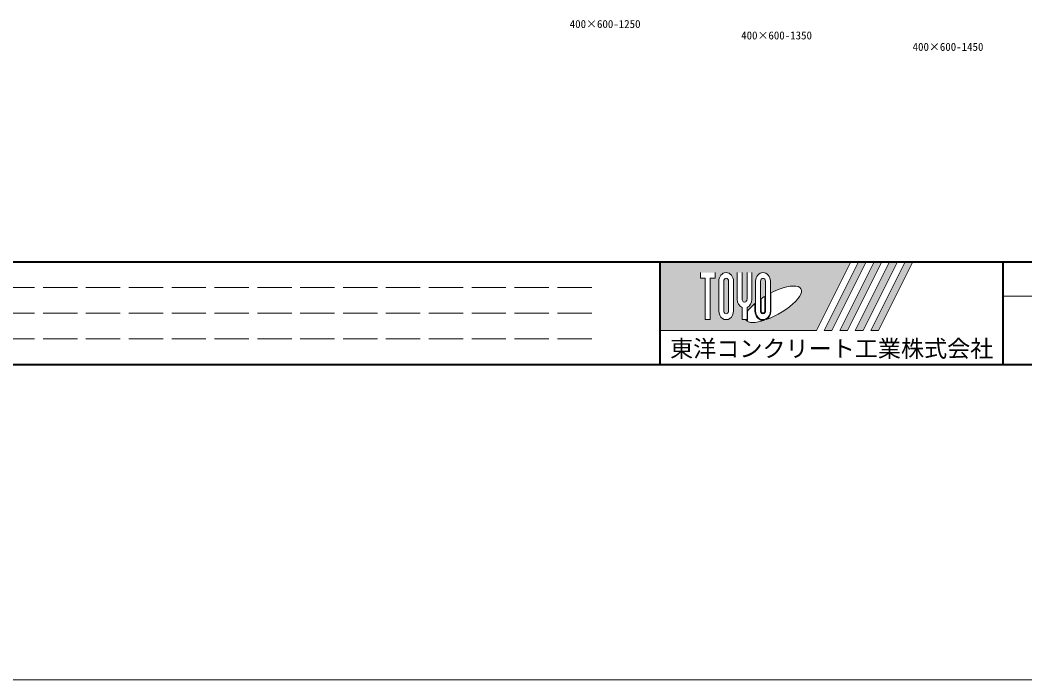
# Model space of a CAD drawing. Units: millimetres at full size; details may follow other scales. Extents: x -734 to 58102, y 49499 to 87169.
# Drawn here: x 36667 to 45458, y 49499 to 55273 of the extents above; entities that cross this region are included whole.
import ezdxf
from ezdxf.enums import TextEntityAlignment as Align

# ---------------------------------------------------------------- set-up
doc = ezdxf.new("R2010")
doc.units = ezdxf.units.MM
doc.header["$LTSCALE"] = 50
doc.linetypes.add('DASHED', pattern=[7.5, 6, -1.5])
doc.layers.add('0_2', color=7, linetype='Continuous')
doc.layers.add('図枠', color=7, linetype='Continuous', lineweight=5)
doc.styles.add('ＭＳ ゴシック', font='')
doc.styles.add('ＭＳ 明朝', font='')
doc.styles.get('ＭＳ ゴシック').set_extended_font_data('MS Gothic')
doc.styles.get('ＭＳ 明朝').set_extended_font_data('MS Mincho')

msp = doc.modelspace()

# ---------------------------------------------------------------- hatches: boundary and pattern name
at = {"layer": '図枠'}
h = msp.add_hatch(color=256, dxfattribs=at)
h.paths.add_polyline_path([(42267.97, 53157.77), (42267.97, 52557.77), (43633.91, 52557.77), (43933.91, 53157.77)])
edge = h.paths.add_edge_path(flags=16)
edge.add_ellipse((43256.31, 52786.26), major_axis=(242.43, 135.7), ratio=0.3471473, start_angle=-144.311216, end_angle=72.189904, ccw=False)
edge.add_ellipse((43166.54, 52727.68), major_axis=(0, 82.5), ratio=0.8463542, start_angle=-160.703456, end_angle=-90)
edge.add_line((43236.37, 52727.68), (43236.37, 52884.94))
edge = h.paths.add_edge_path(flags=16)
edge.add_ellipse((43166.54, 52987.87), major_axis=(0, 76.15), ratio=0.8463542, start_angle=-90, end_angle=90, ccw=False)
edge.add_line((43231, 52987.87), (43231, 52727.68))
edge.add_ellipse((43166.54, 52727.68), major_axis=(0, 76.15), ratio=0.8463542, start_angle=90, end_angle=-90, ccw=False)
edge.add_line((43102.09, 52727.68), (43102.09, 52987.87))
edge = h.paths.add_edge_path(flags=16)
edge.add_line((43188.03, 52987.87), (43188.03, 52727.68))
edge.add_ellipse((43166.54, 52727.68), major_axis=(0, 25.38), ratio=0.8463542, start_angle=90, end_angle=-90, ccw=False)
edge.add_line((43145.06, 52727.68), (43145.06, 52987.87))
edge.add_ellipse((43166.54, 52987.87), major_axis=(0, 25.38), ratio=0.8463542, start_angle=-90, end_angle=90, ccw=False)
edge = h.paths.add_edge_path(flags=16)
edge.add_line((43182.66, 52854.88), (43182.66, 52727.68))
edge.add_ellipse((43166.54, 52727.68), major_axis=(0, 19.04), ratio=0.8463541, start_angle=90, end_angle=-90, ccw=False)
edge.add_line((43150.43, 52727.68), (43150.43, 52834.05))
edge.add_ellipse((43256.31, 52786.26), major_axis=(242.43, 135.7), ratio=0.3471473, start_angle=107.791742, end_angle=126.471318, ccw=False)
edge = h.paths.add_edge_path(flags=16)
edge.add_ellipse((43005.41, 52830.8), major_axis=(0, 76.15), ratio=0.8463542, start_angle=-163.341166, end_angle=-90, ccw=False)
edge.add_line((43026.89, 52759), (43026.89, 52651.52))
edge.add_line((43026.89, 52651.52), (42983.92, 52651.52))
edge.add_line((42983.92, 52651.52), (42983.92, 52759))
edge.add_ellipse((43005.41, 52830.8), major_axis=(0, 76.15), ratio=0.8463542, start_angle=90, end_angle=163.341166, ccw=False)
edge.add_line((42940.96, 52830.8), (42940.96, 53064.02))
edge.add_line((42940.96, 53064.02), (42983.92, 53064.02))
edge.add_line((42983.92, 53064.02), (42983.92, 52830.8))
edge.add_ellipse((43005.41, 52830.8), major_axis=(0, 25.38), ratio=0.8463542, start_angle=90, end_angle=-90)
edge.add_line((43026.89, 52830.8), (43026.89, 53064.02))
edge.add_line((43026.89, 53064.02), (43069.86, 53064.02))
edge.add_line((43069.86, 53064.02), (43069.86, 52830.8))
edge = h.paths.add_edge_path(flags=16)
edge.add_line((43096.72, 52793.35), (43096.72, 52727.68))
edge.add_ellipse((43166.54, 52727.68), major_axis=(0, 82.5), ratio=0.8463542, start_angle=90, end_angle=-171.54427)
edge.add_ellipse((43256.31, 52786.26), major_axis=(242.43, 135.7), ratio=0.3471473, start_angle=-178.649536, end_angle=-148.292442, ccw=False)
edge.add_line((43017.64, 52645.18), (43032.26, 52645.18))
edge.add_line((43032.26, 52645.18), (43032.26, 52725.62))
edge.add_ellipse((43256.31, 52786.26), major_axis=(242.43, 135.7), ratio=0.3471473, start_angle=148.21912, end_angle=165.908122, ccw=False)
edge = h.paths.add_edge_path(flags=16)
edge.add_ellipse((42844.28, 52987.87), major_axis=(0, 76.15), ratio=0.8463542, start_angle=-90, end_angle=90, ccw=False)
edge.add_line((42908.73, 52987.87), (42908.73, 52727.68))
edge.add_ellipse((42844.28, 52727.68), major_axis=(0, 76.15), ratio=0.8463542, start_angle=90, end_angle=-90, ccw=False)
edge.add_line((42779.82, 52727.68), (42779.82, 52987.87))
edge = h.paths.add_edge_path(flags=16)
edge.add_line((42865.76, 52987.87), (42865.76, 52727.68))
edge.add_ellipse((42844.28, 52727.68), major_axis=(0, 25.38), ratio=0.8463542, start_angle=90, end_angle=-90, ccw=False)
edge.add_line((42822.79, 52727.68), (42822.79, 52987.87))
edge.add_ellipse((42844.28, 52987.87), major_axis=(0, 25.38), ratio=0.8463542, start_angle=-90, end_angle=90, ccw=False)
h.paths.add_polyline_path([(42747.6, 53064.02), (42747.6, 53013.25), (42704.63, 53013.25), (42704.63, 52651.52), (42661.66, 52651.52), (42661.66, 53013.25), (42618.69, 53013.25), (42618.69, 53064.02)], flags=16)
for points in [[(43701.97, 52557.77), (43770.03, 52557.77), (44070.03, 53157.77), (44001.97, 53157.77)], [(44206.16, 53157.77), (44138.09, 53157.77), (43838.09, 52557.77), (43906.16, 52557.77)], [(44342.28, 53157.77), (44274.22, 53157.77), (43974.22, 52557.77), (44042.28, 52557.77)], [(44478.41, 53157.77), (44410.34, 53157.77), (44110.34, 52557.77), (44178.41, 52557.77)]]:
    msp.add_hatch(color=256, dxfattribs=at).paths.add_polyline_path(points)

# ---------------------------------------------------------------- linework, layer by layer
at = {"layer": '図枠', "lineweight": 40}
for p, q in [((31692.97, 53157.77), (55092.97, 53157.77)), ((42267.97, 52257.77), (42267.97, 53157.77)), ((45267.97, 52257.77), (45267.97, 53157.77)), ((31692.97, 52257.77), (55092.97, 52257.77))]:
    msp.add_line(p, q, dxfattribs=at)
at = {"layer": '図枠'}
for p, q in [((43933.91, 53157.77), (43633.91, 52557.77)), ((44001.97, 53157.77), (43701.97, 52557.77)), ((44070.03, 53157.77), (43770.03, 52557.77)), ((44138.09, 53157.77), (43838.09, 52557.77)), ((44206.16, 53157.77), (43906.16, 52557.77)), ((44274.22, 53157.77), (43974.22, 52557.77)), ((44342.28, 53157.77), (44042.28, 52557.77)), ((44410.34, 53157.77), (44110.34, 52557.77)), ((44478.41, 53157.77), (44178.41, 52557.77)), ((42618.69, 53064.02), (42618.69, 53013.25)), ((42747.6, 53064.02), (42747.6, 53013.25)), ((42940.96, 52830.8), (42940.96, 53064.02)), ((42983.92, 53064.02), (42983.92, 52830.8)), ((43026.89, 52830.8), (43026.89, 53064.02)), ((43069.86, 53064.02), (43069.86, 52830.8)), ((42661.66, 53013.25), (42618.69, 53013.25)), ((42661.66, 53013.25), (42661.66, 52651.52)), ((42704.63, 53013.25), (42704.63, 52651.52)), ((42747.6, 53013.25), (42704.63, 53013.25)), ((42779.82, 52987.87), (42779.82, 52727.68)), ((42822.79, 52727.68), (42822.79, 52987.87)), ((42865.76, 52987.87), (42865.76, 52727.68)), ((42908.73, 52727.68), (42908.73, 52987.87)), ((43102.09, 52987.87), (43102.09, 52727.68)), ((43145.06, 52727.68), (43145.06, 52987.87)), ((43188.03, 52987.87), (43188.03, 52727.68)), ((43231, 52727.68), (43231, 52987.87)), ((43182.66, 52854.88), (43182.66, 52727.68)), ((43236.37, 52727.68), (43236.37, 52884.94)), ((42983.92, 52759), (42983.92, 52651.52)), ((43026.89, 52759), (43026.89, 52651.52)), ((43096.72, 52793.35), (43096.72, 52727.68)), ((43150.43, 52727.68), (43150.43, 52834.05)), ((43032.26, 52725.62), (43032.26, 52645.18)), ((42704.63, 52651.52), (42661.66, 52651.52)), ((43026.89, 52651.52), (42983.92, 52651.52)), ((43017.64, 52645.18), (43032.26, 52645.18)), ((42267.97, 52557.77), (43633.91, 52557.77)), ((43701.97, 52557.77), (43770.03, 52557.77)), ((43838.09, 52557.77), (43906.16, 52557.77)), ((43974.22, 52557.77), (44042.28, 52557.77)), ((44110.34, 52557.77), (44178.41, 52557.77))]:
    msp.add_line(p, q, dxfattribs=at)
at = {"layer": '図枠', "linetype": 'DASHED', "lineweight": 9}
for p, q in [((41667.97, 52932.77), (32292.97, 52932.77)), ((41667.97, 52707.77), (32292.97, 52707.77)), ((41667.97, 52482.77), (32292.97, 52482.77))]:
    msp.add_line(p, q, dxfattribs=at)
at = {"layer": '図枠', "lineweight": 13}
msp.add_line((55092.97, 52857.77), (45267.97, 52857.77), dxfattribs=at)
at = {"layer": '図枠', "color": 1, "lineweight": 20}
msp.add_line((-734.39, 49498.75), (58102.09, 49498.75), dxfattribs=at)
at = {"layer": '図枠'}
for centre, major_axis, ratio, start_param, end_param in [((42844.28, 52987.87), (0, 76.15), 0.846354, 4.712389, 7.8539816), ((43166.54, 52987.87), (0, 76.15), 0.846354, 4.712389, 7.8539816), ((42844.28, 52987.87), (0, 25.38), 0.846354, 4.712389, 7.8539816), ((43166.54, 52987.87), (0, 25.38), 0.846354, 4.712389, 7.8539816), ((43256.31, 52786.26), (242.43, 135.7), 0.347147, 4.2621853, 7.7429163), ((43256.31, 52786.26), (242.43, 135.7), 0.347147, 1.6817405, 1.8219833), ((43005.41, 52830.8), (0, 76.15), 0.846354, 1.5707963, 2.8017557), ((43005.41, 52830.8), (0, 25.38), 0.846354, 1.5707963, 4.712389), ((43005.41, 52830.8), (0, 76.15), 0.846354, 3.4814296, 4.712389), ((43256.31, 52786.26), (242.43, 135.7), 0.347147, 2.0815197, 2.5155126), ((42844.28, 52727.68), (0, 76.15), 0.846354, 1.5707963, 4.712389), ((42844.28, 52727.68), (0, 25.38), 0.846354, 1.5707963, 4.712389), ((43166.54, 52727.68), (0, 82.5), 0.846354, 1.5707963, 3.3154679), ((43166.54, 52727.68), (0, 76.15), 0.846354, 1.5707963, 4.712389), ((43166.54, 52727.68), (0, 25.38), 0.846354, 1.5707963, 4.712389), ((43166.54, 52727.68), (0, 19.04), 0.846354, 1.5707963, 4.712389), ((43166.54, 52727.68), (0, 82.5), 0.846354, 3.5338438, 4.712389), ((43256.31, 52786.26), (242.43, 135.7), 0.347147, 3.2093975, 4.2004451)]:
    msp.add_ellipse(centre, major_axis=major_axis, ratio=ratio, start_param=start_param, end_param=end_param, dxfattribs=at)

# ---------------------------------------------------------------- texts
at = {"layer": '0_2', "style": 'ＭＳ 明朝'}
for s, p in [('400×600-1250', (41785.61, 55238.87)), ('400×600-1350', (43285.61, 55138.87)), ('400×600-1450', (44785.61, 55038.87))]:
    msp.add_text(s, height=70.05, dxfattribs=at).set_placement(p, align=Align.MIDDLE_CENTER)
at = {"layer": '図枠', "style": 'ＭＳ ゴシック'}
msp.add_text('東洋コンクリート工業株式会社', height=148.1, dxfattribs=at).set_placement((43767.97, 52398.4), align=Align.MIDDLE_CENTER)

doc.saveas('drawing.dxf')
